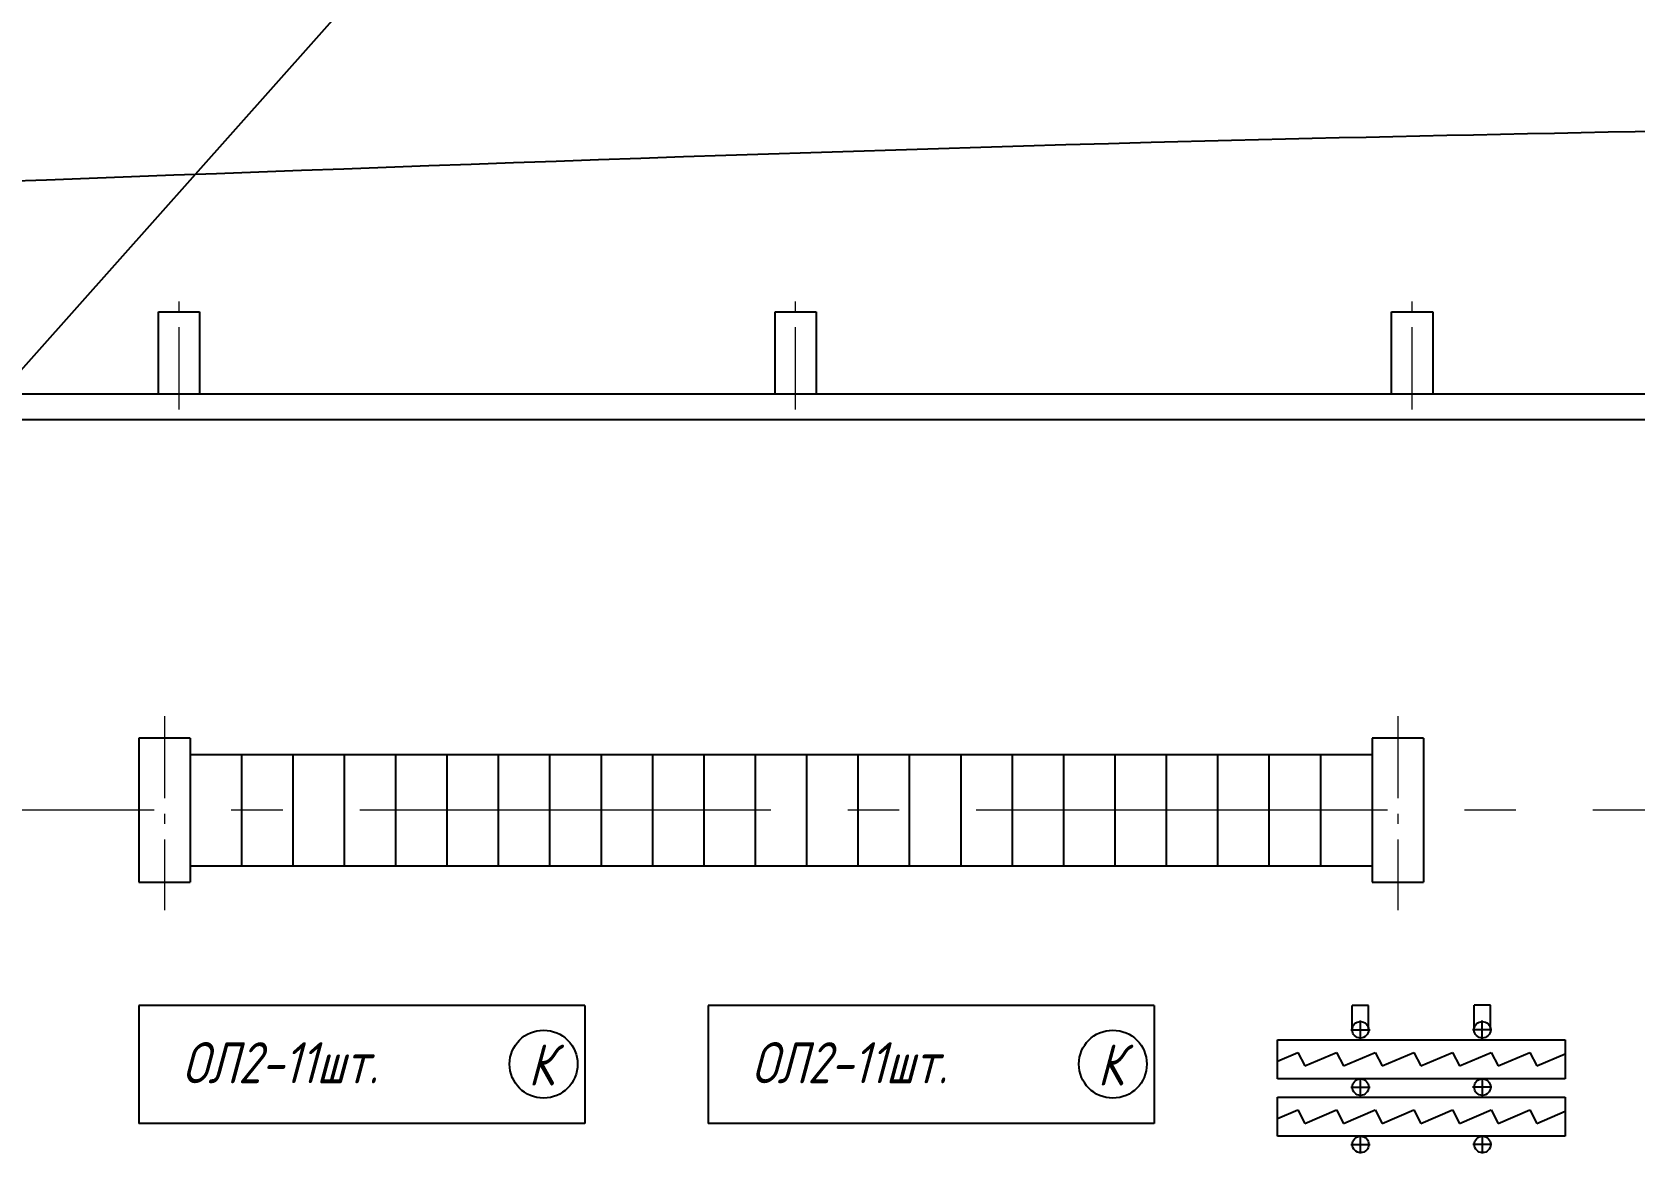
# Model space of a CAD drawing. Header units: millimetres. Extents: x -80926 to 207199, y -554506 to -32322.
# Drawn here: x -15595 to 4, y -223919 to -213000 of the extents above; entities that cross this region are included whole.
import ezdxf

# ---------------------------------------------------------------- set-up
doc = ezdxf.new("R2010")
doc.units = ezdxf.units.MM
doc.linetypes.add('GOST2.303 6', pattern=[12, 8, -1.5, 1, -1.5])
doc.layers.add('CENTER', color=10, linetype='GOST2.303 6', lineweight=15)
doc.styles.add('GOST 2.304', font='CS_Gost2304.shx', dxfattribs={"oblique": 15})

msp = doc.modelspace()

# ---------------------------------------------------------------- linework, layer by layer
at = {"ltscale": 15}
for p, q in [((148024.8818, -32321.723), (-60460.6683, -266579.8913)), ((-2587.9192, -222473.1406), (-2747.9192, -222473.1406)), ((-2747.9192, -222711.0285), (-2747.9192, -222473.1406)), ((-2587.9192, -222711.0285), (-2587.9192, -222473.1406)), ((-1401.4292, -222472.2515), (-1561.4292, -222472.2515)), ((-1561.4292, -222711.0285), (-1561.4292, -222472.2515)), ((-1401.4292, -222711.0285), (-1401.4292, -222472.2515))]:
    msp.add_line(p, q, dxfattribs=at)
for p, q in [((-14364.6742, -215723.1406), (-13964.6742, -215723.1406)), ((-14364.6742, -216523.1406), (-14364.6742, -215723.1406)), ((-13964.6742, -215723.1406), (-13964.6742, -216523.1406)), ((-8364.6742, -215723.1406), (-7964.6742, -215723.1406)), ((-8364.6742, -216523.1406), (-8364.6742, -215723.1406)), ((-7964.6742, -215723.1406), (-7964.6742, -216523.1406)), ((-2364.6742, -215723.1406), (-1964.6742, -215723.1406)), ((-2364.6742, -216523.1406), (-2364.6742, -215723.1406)), ((-1964.6742, -215723.1406), (-1964.6742, -216523.1406)), ((45445.3258, -216523.1406), (-26764.6742, -216523.1406)), ((45695.3258, -216773.1406), (-26764.6742, -216773.1406)), ((-14054.6742, -219873.1406), (-14554.6742, -219873.1406)), ((-14554.6742, -219873.1406), (-14554.6742, -221273.1406)), ((-14054.6742, -219873.1406), (-14054.6742, -221273.1406)), ((-2054.6742, -219873.1406), (-2554.6742, -219873.1406)), ((-2554.6742, -219873.1406), (-2554.6742, -221273.1406)), ((-2054.6742, -219873.1406), (-2054.6742, -221273.1406)), ((-14054.6742, -220031.0931), (-2554.6742, -220031.0931)), ((-13554.6742, -221115.1881), (-13554.6742, -220031.0931)), ((-13054.6742, -221115.1881), (-13054.6742, -220031.0931)), ((-12554.6742, -221115.1881), (-12554.6742, -220031.0931)), ((-12054.6742, -221115.1881), (-12054.6742, -220031.0931)), ((-11554.6742, -221115.1881), (-11554.6742, -220031.0931)), ((-11054.6742, -221115.1881), (-11054.6742, -220031.0931)), ((-10554.6742, -221115.1881), (-10554.6742, -220031.0931)), ((-10054.6742, -221115.1881), (-10054.6742, -220031.0931)), ((-9554.6742, -221115.1881), (-9554.6742, -220031.0931)), ((-9054.6742, -221115.1881), (-9054.6742, -220031.0931)), ((-8554.6742, -221115.1881), (-8554.6742, -220031.0931)), ((-8054.6742, -221115.1881), (-8054.6742, -220031.0931)), ((-7554.6742, -221115.1881), (-7554.6742, -220031.0931)), ((-7054.6742, -221115.1881), (-7054.6742, -220031.0931)), ((-6554.6742, -221115.1881), (-6554.6742, -220031.0931)), ((-6054.6742, -221115.1881), (-6054.6742, -220031.0931)), ((-5554.6742, -221115.1881), (-5554.6742, -220031.0931)), ((-5054.6742, -221115.1881), (-5054.6742, -220031.0931)), ((-4554.6742, -221115.1881), (-4554.6742, -220031.0931)), ((-4054.6742, -221115.1881), (-4054.6742, -220031.0931)), ((-3554.6742, -221115.1881), (-3554.6742, -220031.0931)), ((-3054.6742, -221115.1881), (-3054.6742, -220031.0931)), ((-14054.6742, -221115.1881), (-2554.6742, -221115.1881)), ((-14554.6742, -221273.1406), (-14054.6742, -221273.1406)), ((-2554.6742, -221273.1406), (-2054.6742, -221273.1406)), ((-10214.6742, -222473.1406), (-14554.6742, -222473.1406)), ((-14554.6742, -222473.1406), (-14554.6742, -223623.1406)), ((-10214.6742, -222473.1406), (-10214.6742, -223623.1406)), ((-9014.6742, -222473.1406), (-9014.6742, -223623.1406)), ((-4674.6742, -222473.1406), (-9014.6742, -222473.1406)), ((-4674.6742, -222473.1406), (-4674.6742, -223623.1406)), ((-2761.2831, -222710.1393), (-2574.5553, -222710.1393)), ((-2667.9192, -222799.3802), (-2667.9192, -222620.8985)), ((-1389.6031, -222710.1393), (-1576.3308, -222710.1393)), ((-1481.4292, -222799.3802), (-1481.4292, -222620.8985)), ((-3474.6742, -223187.0285), (-3474.6742, -222807.0285)), ((-3474.6742, -222807.0285), (-674.6742, -222807.0285)), ((-674.6742, -222807.0285), (-674.6742, -223187.0285)), ((-3474.6742, -223015.8126), (-3276.1192, -222931.0285)), ((-3276.1192, -222931.0285), (-3209.0346, -223063.0285)), ((-3209.0346, -223063.0285), (-2899.9052, -222931.0285)), ((-2899.9052, -222931.0285), (-2832.8206, -223063.0285)), ((-2832.8206, -223063.0285), (-2523.6912, -222931.0285)), ((-2523.6912, -222931.0285), (-2456.6066, -223063.0285)), ((-2456.6066, -223063.0285), (-2147.4772, -222931.0285)), ((-2147.4772, -222931.0285), (-2080.3926, -223063.0285)), ((-2080.3926, -223063.0285), (-1771.2631, -222931.0285)), ((-1771.2631, -222931.0285), (-1704.1785, -223063.0285)), ((-1704.1785, -223063.0285), (-1395.0491, -222931.0285)), ((-1395.0491, -222931.0285), (-1327.9645, -223063.0285)), ((-1327.9645, -223063.0285), (-1018.8351, -222931.0285)), ((-1018.8351, -222931.0285), (-951.7505, -223063.0285)), ((-951.7505, -223063.0285), (-674.6742, -222944.7153)), ((-674.6742, -223187.0285), (-3474.6742, -223187.0285)), ((-2667.1504, -223357.1585), (-2667.1504, -223178.6767)), ((-1480.6604, -223357.1585), (-1480.6604, -223178.6767)), ((-3473.9054, -223745.6959), (-3473.9054, -223365.6959)), ((-3473.9054, -223365.6959), (-673.9054, -223365.6959)), ((-2760.5142, -223267.9176), (-2573.7865, -223267.9176)), ((-1388.8342, -223267.9176), (-1575.5619, -223267.9176)), ((-673.9054, -223365.6959), (-673.9054, -223745.6959)), ((-3473.9054, -223574.48), (-3275.3504, -223489.6959)), ((-3275.3504, -223489.6959), (-3208.2658, -223621.6959)), ((-3208.2658, -223621.6959), (-2899.1364, -223489.6959)), ((-2899.1364, -223489.6959), (-2832.0518, -223621.6959)), ((-2832.0518, -223621.6959), (-2522.9223, -223489.6959)), ((-2522.9223, -223489.6959), (-2455.8377, -223621.6959)), ((-2455.8377, -223621.6959), (-2146.7083, -223489.6959)), ((-2146.7083, -223489.6959), (-2079.6237, -223621.6959)), ((-2079.6237, -223621.6959), (-1770.4943, -223489.6959)), ((-1770.4943, -223489.6959), (-1703.4097, -223621.6959)), ((-1703.4097, -223621.6959), (-1394.2803, -223489.6959)), ((-1394.2803, -223489.6959), (-1327.1957, -223621.6959)), ((-1327.1957, -223621.6959), (-1018.0662, -223489.6959)), ((-1018.0662, -223489.6959), (-950.9816, -223621.6959)), ((-950.9816, -223621.6959), (-673.9054, -223503.3827)), ((-10214.6742, -223623.1406), (-14554.6742, -223623.1406)), ((-4674.6742, -223623.1406), (-9014.6742, -223623.1406)), ((-673.9054, -223745.6959), (-3473.9054, -223745.6959)), ((-2759.7454, -223825.6959), (-2573.0176, -223825.6959)), ((-2666.3815, -223914.9367), (-2666.3815, -223736.455)), ((-1388.0654, -223825.6959), (-1574.7931, -223825.6959)), ((-1479.8915, -223914.9367), (-1479.8915, -223736.455))]:
    msp.add_line(p, q)
for centre, radius in [((-10617.0543, -223045.1376), 330.5461), ((-5077.0543, -223045.1376), 330.5461), ((-2667.9192, -222711.0285), 80), ((-1481.4292, -222711.0285), 80), ((-2667.1504, -223268.8067), 80), ((-1480.6604, -223268.8067), 80), ((-2666.3815, -223826.585), 80), ((-1479.8915, -223826.585), 80)]:
    msp.add_circle(centre, radius)
at = {"start_tangent": (0.3660213996, 0.930606434), "end_tangent": (0.9880728766, -0.1539869819)}
msp.add_spline([(-40349.0042, -216773.1406), (-40160.1407, -215839.3111), (-38643.4588, -215302.5008), (-34346.1942, -214944.6274), (-31323.3633, -214881.4732), (-4705.3911, -214073.2553), (12085.132, -213773.0529), (23857.6923, -213773.0529), (38963.82, -214422.7165), (44354.1865, -214034.8615), (46285.3258, -214034.8615)], degree=3, dxfattribs=at)
msp.add_open_spline([(-40349.0042, -216773.1406), (-40496.419, -217179.7174), (-41551.1805, -224116.3418), (-41893.8159, -226834.3425), (-42924.5922, -239598.129), (-31311.7583, -246166.9725), (-17033.9426, -241933.2984), (778.5663, -243560.739), (16898.6738, -244026.1311), (32003.4583, -243779.8118), (53498.7453, -249132.3452), (50391.727, -233755.378), (53284.0997, -225699.4628), (50877.3405, -219626.2566), (49816.7235, -214015.9521), (48185.4437, -214101.0001), (46499.7454, -214095.9545), (46285.3258, -214034.8615)], degree=3, knots=[801.6625174448, 801.6625174448, 801.6625174448, 801.6625174448, 2111.8071712127, 11138.3698301209, 23394.6988272199, 31668.3245429155, 50102.1857783468, 67549.1935370648, 85138.7487895182, 97029.3574073722, 117856.6013994624, 126232.1472898463, 136100.3298398128, 142525.9250569345, 147083.6997114652, 148988.7913002833, 149566.3012723248, 149566.3012723248, 149566.3012723248, 149566.3012723248])
at = {"layer": 'CENTER', "ltscale": 100}
for p, q in [((-14164.6742, -216672.2206), (-14164.6742, -215591.2203)), ((-8164.6742, -216672.2206), (-8164.6742, -215591.2203)), ((-2164.6742, -216672.2206), (-2164.6742, -215591.2203)), ((-14304.6742, -219657.6577), (-14304.6742, -221548.1809)), ((-2304.6742, -219657.6577), (-2304.6742, -221548.1809))]:
    msp.add_line(p, q, dxfattribs=at)
at = {"layer": 'CENTER', "ltscale": 500}
msp.add_line((45594.4256, -220573.1406), (-38800.8425, -220573.1406), dxfattribs=at)

# ---------------------------------------------------------------- texts
at = {"char_height": 400, "width": 5509.146457, "attachment_point": 1, "style": 'GOST 2.304'}
for s, insert in [('ОЛ2-11шт.', (-14134.9089, -222831.1561)), ('К', (-10766.511, -222852.8147)), ('ОЛ2-11шт.', (-8594.9089, -222831.1561)), ('К', (-5226.511, -222852.8147))]:
    msp.add_mtext(s, dxfattribs=dict(at, insert=insert))

doc.saveas('drawing.dxf')
